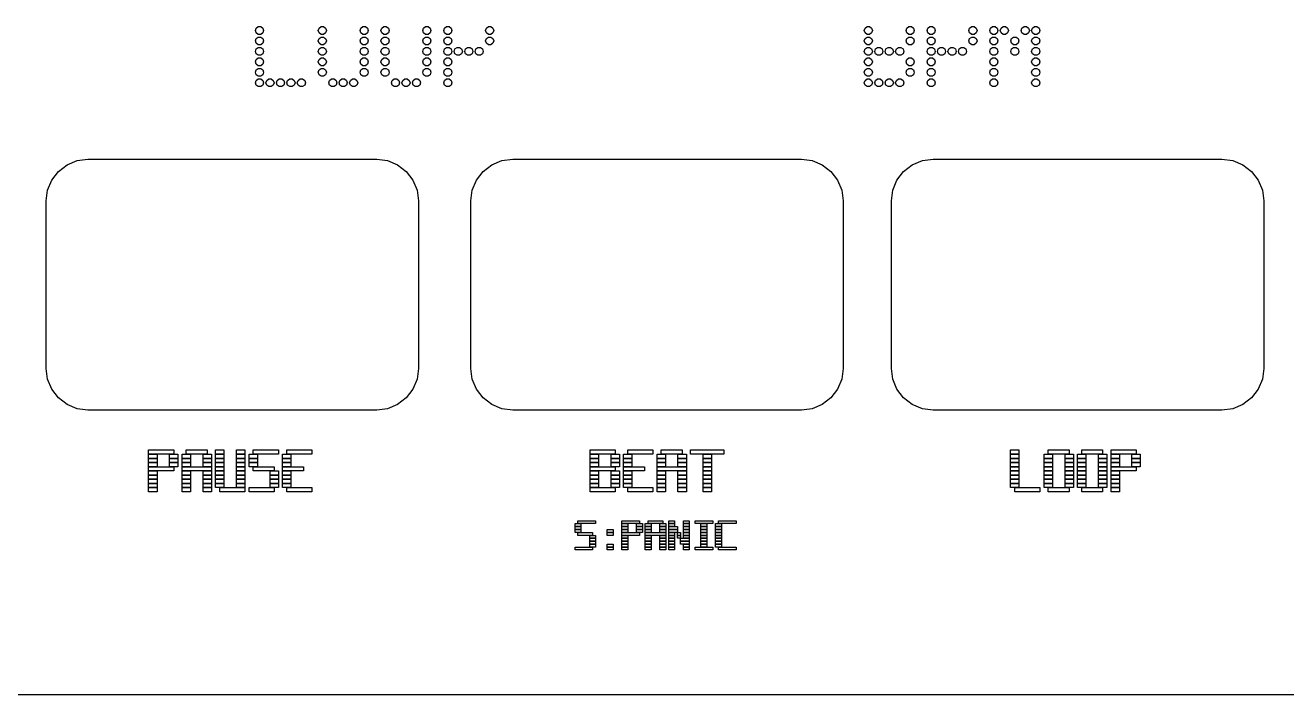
# Model space of a CAD drawing. Header units: millimetres. Extents: x 0 to 390, y 0 to 390.
# Drawn here: x 274.7 to 335, y 113.6 to 145.6 of the extents above; entities that cross this region are included whole.
import ezdxf

# ---------------------------------------------------------------- set-up
doc = ezdxf.new("R2010")
doc.units = ezdxf.units.MM
doc.layers.add('INCISIONE', color=7, linetype='CONTINUOUS')
doc.layers.add('TAGLIO', color=1, linetype='CONTINUOUS')

msp = doc.modelspace()

# ---------------------------------------------------------------- linework, layer by layer
at = {"layer": 'INCISIONE'}
for points in [[(286.095, 145.33), (286.058, 145.215), (285.96, 145.145), (285.84, 145.145), (285.742, 145.215), (285.705, 145.33), (285.742, 145.445), (285.84, 145.515), (285.96, 145.515), (286.058, 145.445)], [(289.095, 145.33), (289.058, 145.215), (288.96, 145.145), (288.84, 145.145), (288.742, 145.215), (288.705, 145.33), (288.742, 145.445), (288.84, 145.515), (288.96, 145.515), (289.058, 145.445)], [(291.095, 145.33), (291.058, 145.215), (290.96, 145.145), (290.84, 145.145), (290.742, 145.215), (290.705, 145.33), (290.742, 145.445), (290.84, 145.515), (290.96, 145.515), (291.058, 145.445)], [(292.095, 145.33), (292.058, 145.215), (291.96, 145.145), (291.84, 145.145), (291.742, 145.215), (291.705, 145.33), (291.742, 145.445), (291.84, 145.515), (291.96, 145.515), (292.058, 145.445)], [(294.095, 145.33), (294.058, 145.215), (293.96, 145.145), (293.84, 145.145), (293.742, 145.215), (293.705, 145.33), (293.742, 145.445), (293.84, 145.515), (293.96, 145.515), (294.058, 145.445)], [(295.095, 145.33), (295.058, 145.215), (294.96, 145.145), (294.84, 145.145), (294.742, 145.215), (294.705, 145.33), (294.742, 145.445), (294.84, 145.515), (294.96, 145.515), (295.058, 145.445)], [(297.095, 145.33), (297.058, 145.215), (296.96, 145.145), (296.84, 145.145), (296.742, 145.215), (296.705, 145.33), (296.742, 145.445), (296.84, 145.515), (296.96, 145.515), (297.058, 145.445)], [(315.195, 145.33), (315.158, 145.215), (315.06, 145.145), (314.94, 145.145), (314.842, 145.215), (314.805, 145.33), (314.842, 145.445), (314.94, 145.515), (315.06, 145.515), (315.158, 145.445)], [(317.195, 145.33), (317.158, 145.215), (317.06, 145.145), (316.94, 145.145), (316.842, 145.215), (316.805, 145.33), (316.842, 145.445), (316.94, 145.515), (317.06, 145.515), (317.158, 145.445)], [(318.195, 145.33), (318.158, 145.215), (318.06, 145.145), (317.94, 145.145), (317.842, 145.215), (317.805, 145.33), (317.842, 145.445), (317.94, 145.515), (318.06, 145.515), (318.158, 145.445)], [(320.195, 145.33), (320.158, 145.215), (320.06, 145.145), (319.94, 145.145), (319.842, 145.215), (319.805, 145.33), (319.842, 145.445), (319.94, 145.515), (320.06, 145.515), (320.158, 145.445)], [(321.195, 145.33), (321.158, 145.215), (321.06, 145.145), (320.94, 145.145), (320.842, 145.215), (320.805, 145.33), (320.842, 145.445), (320.94, 145.515), (321.06, 145.515), (321.158, 145.445)], [(321.695, 145.33), (321.658, 145.215), (321.56, 145.145), (321.44, 145.145), (321.342, 145.215), (321.305, 145.33), (321.342, 145.445), (321.44, 145.515), (321.56, 145.515), (321.658, 145.445)], [(322.695, 145.33), (322.658, 145.215), (322.56, 145.145), (322.44, 145.145), (322.342, 145.215), (322.305, 145.33), (322.342, 145.445), (322.44, 145.515), (322.56, 145.515), (322.658, 145.445)], [(323.195, 145.33), (323.158, 145.215), (323.06, 145.145), (322.94, 145.145), (322.842, 145.215), (322.805, 145.33), (322.842, 145.445), (322.94, 145.515), (323.06, 145.515), (323.158, 145.445)], [(286.095, 144.83), (286.058, 144.715), (285.96, 144.645), (285.84, 144.645), (285.742, 144.715), (285.705, 144.83), (285.742, 144.945), (285.84, 145.015), (285.96, 145.015), (286.058, 144.945)], [(289.095, 144.83), (289.058, 144.715), (288.96, 144.645), (288.84, 144.645), (288.742, 144.715), (288.705, 144.83), (288.742, 144.945), (288.84, 145.015), (288.96, 145.015), (289.058, 144.945)], [(291.095, 144.83), (291.058, 144.715), (290.96, 144.645), (290.84, 144.645), (290.742, 144.715), (290.705, 144.83), (290.742, 144.945), (290.84, 145.015), (290.96, 145.015), (291.058, 144.945)], [(292.095, 144.83), (292.058, 144.715), (291.96, 144.645), (291.84, 144.645), (291.742, 144.715), (291.705, 144.83), (291.742, 144.945), (291.84, 145.015), (291.96, 145.015), (292.058, 144.945)], [(294.095, 144.83), (294.058, 144.715), (293.96, 144.645), (293.84, 144.645), (293.742, 144.715), (293.705, 144.83), (293.742, 144.945), (293.84, 145.015), (293.96, 145.015), (294.058, 144.945)], [(295.095, 144.83), (295.058, 144.715), (294.96, 144.645), (294.84, 144.645), (294.742, 144.715), (294.705, 144.83), (294.742, 144.945), (294.84, 145.015), (294.96, 145.015), (295.058, 144.945)], [(297.095, 144.83), (297.058, 144.715), (296.96, 144.645), (296.84, 144.645), (296.742, 144.715), (296.705, 144.83), (296.742, 144.945), (296.84, 145.015), (296.96, 145.015), (297.058, 144.945)], [(315.195, 144.83), (315.158, 144.715), (315.06, 144.645), (314.94, 144.645), (314.842, 144.715), (314.805, 144.83), (314.842, 144.945), (314.94, 145.015), (315.06, 145.015), (315.158, 144.945)], [(317.195, 144.83), (317.158, 144.715), (317.06, 144.645), (316.94, 144.645), (316.842, 144.715), (316.805, 144.83), (316.842, 144.945), (316.94, 145.015), (317.06, 145.015), (317.158, 144.945)], [(318.195, 144.83), (318.158, 144.715), (318.06, 144.645), (317.94, 144.645), (317.842, 144.715), (317.805, 144.83), (317.842, 144.945), (317.94, 145.015), (318.06, 145.015), (318.158, 144.945)], [(320.195, 144.83), (320.158, 144.715), (320.06, 144.645), (319.94, 144.645), (319.842, 144.715), (319.805, 144.83), (319.842, 144.945), (319.94, 145.015), (320.06, 145.015), (320.158, 144.945)], [(321.195, 144.83), (321.158, 144.715), (321.06, 144.645), (320.94, 144.645), (320.842, 144.715), (320.805, 144.83), (320.842, 144.945), (320.94, 145.015), (321.06, 145.015), (321.158, 144.945)], [(322.195, 144.83), (322.158, 144.715), (322.06, 144.645), (321.94, 144.645), (321.842, 144.715), (321.805, 144.83), (321.842, 144.945), (321.94, 145.015), (322.06, 145.015), (322.158, 144.945)], [(323.195, 144.83), (323.158, 144.715), (323.06, 144.645), (322.94, 144.645), (322.842, 144.715), (322.805, 144.83), (322.842, 144.945), (322.94, 145.015), (323.06, 145.015), (323.158, 144.945)], [(286.095, 144.33), (286.058, 144.215), (285.96, 144.145), (285.84, 144.145), (285.742, 144.215), (285.705, 144.33), (285.742, 144.445), (285.84, 144.515), (285.96, 144.515), (286.058, 144.445)], [(289.095, 144.33), (289.058, 144.215), (288.96, 144.145), (288.84, 144.145), (288.742, 144.215), (288.705, 144.33), (288.742, 144.445), (288.84, 144.515), (288.96, 144.515), (289.058, 144.445)], [(291.095, 144.33), (291.058, 144.215), (290.96, 144.145), (290.84, 144.145), (290.742, 144.215), (290.705, 144.33), (290.742, 144.445), (290.84, 144.515), (290.96, 144.515), (291.058, 144.445)], [(292.095, 144.33), (292.058, 144.215), (291.96, 144.145), (291.84, 144.145), (291.742, 144.215), (291.705, 144.33), (291.742, 144.445), (291.84, 144.515), (291.96, 144.515), (292.058, 144.445)], [(294.095, 144.33), (294.058, 144.215), (293.96, 144.145), (293.84, 144.145), (293.742, 144.215), (293.705, 144.33), (293.742, 144.445), (293.84, 144.515), (293.96, 144.515), (294.058, 144.445)], [(295.095, 144.33), (295.058, 144.215), (294.96, 144.145), (294.84, 144.145), (294.742, 144.215), (294.705, 144.33), (294.742, 144.445), (294.84, 144.515), (294.96, 144.515), (295.058, 144.445)], [(295.595, 144.33), (295.558, 144.215), (295.46, 144.145), (295.34, 144.145), (295.242, 144.215), (295.205, 144.33), (295.242, 144.445), (295.34, 144.515), (295.46, 144.515), (295.558, 144.445)], [(296.095, 144.33), (296.058, 144.215), (295.96, 144.145), (295.84, 144.145), (295.742, 144.215), (295.705, 144.33), (295.742, 144.445), (295.84, 144.515), (295.96, 144.515), (296.058, 144.445)], [(296.595, 144.33), (296.558, 144.215), (296.46, 144.145), (296.34, 144.145), (296.242, 144.215), (296.205, 144.33), (296.242, 144.445), (296.34, 144.515), (296.46, 144.515), (296.558, 144.445)], [(315.195, 144.33), (315.158, 144.215), (315.06, 144.145), (314.94, 144.145), (314.842, 144.215), (314.805, 144.33), (314.842, 144.445), (314.94, 144.515), (315.06, 144.515), (315.158, 144.445)], [(315.695, 144.33), (315.658, 144.215), (315.56, 144.145), (315.44, 144.145), (315.342, 144.215), (315.305, 144.33), (315.342, 144.445), (315.44, 144.515), (315.56, 144.515), (315.658, 144.445)], [(316.195, 144.33), (316.158, 144.215), (316.06, 144.145), (315.94, 144.145), (315.842, 144.215), (315.805, 144.33), (315.842, 144.445), (315.94, 144.515), (316.06, 144.515), (316.158, 144.445)], [(316.695, 144.33), (316.658, 144.215), (316.56, 144.145), (316.44, 144.145), (316.342, 144.215), (316.305, 144.33), (316.342, 144.445), (316.44, 144.515), (316.56, 144.515), (316.658, 144.445)], [(318.195, 144.33), (318.158, 144.215), (318.06, 144.145), (317.94, 144.145), (317.842, 144.215), (317.805, 144.33), (317.842, 144.445), (317.94, 144.515), (318.06, 144.515), (318.158, 144.445)], [(318.695, 144.33), (318.658, 144.215), (318.56, 144.145), (318.44, 144.145), (318.342, 144.215), (318.305, 144.33), (318.342, 144.445), (318.44, 144.515), (318.56, 144.515), (318.658, 144.445)], [(319.195, 144.33), (319.158, 144.215), (319.06, 144.145), (318.94, 144.145), (318.842, 144.215), (318.805, 144.33), (318.842, 144.445), (318.94, 144.515), (319.06, 144.515), (319.158, 144.445)], [(319.695, 144.33), (319.658, 144.215), (319.56, 144.145), (319.44, 144.145), (319.342, 144.215), (319.305, 144.33), (319.342, 144.445), (319.44, 144.515), (319.56, 144.515), (319.658, 144.445)], [(321.195, 144.33), (321.158, 144.215), (321.06, 144.145), (320.94, 144.145), (320.842, 144.215), (320.805, 144.33), (320.842, 144.445), (320.94, 144.515), (321.06, 144.515), (321.158, 144.445)], [(322.195, 144.33), (322.158, 144.215), (322.06, 144.145), (321.94, 144.145), (321.842, 144.215), (321.805, 144.33), (321.842, 144.445), (321.94, 144.515), (322.06, 144.515), (322.158, 144.445)], [(323.195, 144.33), (323.158, 144.215), (323.06, 144.145), (322.94, 144.145), (322.842, 144.215), (322.805, 144.33), (322.842, 144.445), (322.94, 144.515), (323.06, 144.515), (323.158, 144.445)], [(286.095, 143.83), (286.058, 143.715), (285.96, 143.645), (285.84, 143.645), (285.742, 143.715), (285.705, 143.83), (285.742, 143.945), (285.84, 144.015), (285.96, 144.015), (286.058, 143.945)], [(286.095, 143.33), (286.058, 143.215), (285.96, 143.145), (285.84, 143.145), (285.742, 143.215), (285.705, 143.33), (285.742, 143.445), (285.84, 143.515), (285.96, 143.515), (286.058, 143.445)], [(289.095, 143.83), (289.058, 143.715), (288.96, 143.645), (288.84, 143.645), (288.742, 143.715), (288.705, 143.83), (288.742, 143.945), (288.84, 144.015), (288.96, 144.015), (289.058, 143.945)], [(289.095, 143.33), (289.058, 143.215), (288.96, 143.145), (288.84, 143.145), (288.742, 143.215), (288.705, 143.33), (288.742, 143.445), (288.84, 143.515), (288.96, 143.515), (289.058, 143.445)], [(291.095, 143.83), (291.058, 143.715), (290.96, 143.645), (290.84, 143.645), (290.742, 143.715), (290.705, 143.83), (290.742, 143.945), (290.84, 144.015), (290.96, 144.015), (291.058, 143.945)], [(291.095, 143.33), (291.058, 143.215), (290.96, 143.145), (290.84, 143.145), (290.742, 143.215), (290.705, 143.33), (290.742, 143.445), (290.84, 143.515), (290.96, 143.515), (291.058, 143.445)], [(292.095, 143.83), (292.058, 143.715), (291.96, 143.645), (291.84, 143.645), (291.742, 143.715), (291.705, 143.83), (291.742, 143.945), (291.84, 144.015), (291.96, 144.015), (292.058, 143.945)], [(292.095, 143.33), (292.058, 143.215), (291.96, 143.145), (291.84, 143.145), (291.742, 143.215), (291.705, 143.33), (291.742, 143.445), (291.84, 143.515), (291.96, 143.515), (292.058, 143.445)], [(294.095, 143.83), (294.058, 143.715), (293.96, 143.645), (293.84, 143.645), (293.742, 143.715), (293.705, 143.83), (293.742, 143.945), (293.84, 144.015), (293.96, 144.015), (294.058, 143.945)], [(294.095, 143.33), (294.058, 143.215), (293.96, 143.145), (293.84, 143.145), (293.742, 143.215), (293.705, 143.33), (293.742, 143.445), (293.84, 143.515), (293.96, 143.515), (294.058, 143.445)], [(295.095, 143.83), (295.058, 143.715), (294.96, 143.645), (294.84, 143.645), (294.742, 143.715), (294.705, 143.83), (294.742, 143.945), (294.84, 144.015), (294.96, 144.015), (295.058, 143.945)], [(295.095, 143.33), (295.058, 143.215), (294.96, 143.145), (294.84, 143.145), (294.742, 143.215), (294.705, 143.33), (294.742, 143.445), (294.84, 143.515), (294.96, 143.515), (295.058, 143.445)], [(315.195, 143.83), (315.158, 143.715), (315.06, 143.645), (314.94, 143.645), (314.842, 143.715), (314.805, 143.83), (314.842, 143.945), (314.94, 144.015), (315.06, 144.015), (315.158, 143.945)], [(315.195, 143.33), (315.158, 143.215), (315.06, 143.145), (314.94, 143.145), (314.842, 143.215), (314.805, 143.33), (314.842, 143.445), (314.94, 143.515), (315.06, 143.515), (315.158, 143.445)], [(317.195, 143.83), (317.158, 143.715), (317.06, 143.645), (316.94, 143.645), (316.842, 143.715), (316.805, 143.83), (316.842, 143.945), (316.94, 144.015), (317.06, 144.015), (317.158, 143.945)], [(317.195, 143.33), (317.158, 143.215), (317.06, 143.145), (316.94, 143.145), (316.842, 143.215), (316.805, 143.33), (316.842, 143.445), (316.94, 143.515), (317.06, 143.515), (317.158, 143.445)], [(318.195, 143.83), (318.158, 143.715), (318.06, 143.645), (317.94, 143.645), (317.842, 143.715), (317.805, 143.83), (317.842, 143.945), (317.94, 144.015), (318.06, 144.015), (318.158, 143.945)], [(318.195, 143.33), (318.158, 143.215), (318.06, 143.145), (317.94, 143.145), (317.842, 143.215), (317.805, 143.33), (317.842, 143.445), (317.94, 143.515), (318.06, 143.515), (318.158, 143.445)], [(321.195, 143.83), (321.158, 143.715), (321.06, 143.645), (320.94, 143.645), (320.842, 143.715), (320.805, 143.83), (320.842, 143.945), (320.94, 144.015), (321.06, 144.015), (321.158, 143.945)], [(321.195, 143.33), (321.158, 143.215), (321.06, 143.145), (320.94, 143.145), (320.842, 143.215), (320.805, 143.33), (320.842, 143.445), (320.94, 143.515), (321.06, 143.515), (321.158, 143.445)], [(323.195, 143.83), (323.158, 143.715), (323.06, 143.645), (322.94, 143.645), (322.842, 143.715), (322.805, 143.83), (322.842, 143.945), (322.94, 144.015), (323.06, 144.015), (323.158, 143.945)], [(323.195, 143.33), (323.158, 143.215), (323.06, 143.145), (322.94, 143.145), (322.842, 143.215), (322.805, 143.33), (322.842, 143.445), (322.94, 143.515), (323.06, 143.515), (323.158, 143.445)], [(286.095, 142.83), (286.058, 142.715), (285.96, 142.645), (285.84, 142.645), (285.742, 142.715), (285.705, 142.83), (285.742, 142.945), (285.84, 143.015), (285.96, 143.015), (286.058, 142.945)], [(286.595, 142.83), (286.558, 142.715), (286.46, 142.645), (286.34, 142.645), (286.242, 142.715), (286.205, 142.83), (286.242, 142.945), (286.34, 143.015), (286.46, 143.015), (286.558, 142.945)], [(287.095, 142.83), (287.058, 142.715), (286.96, 142.645), (286.84, 142.645), (286.742, 142.715), (286.705, 142.83), (286.742, 142.945), (286.84, 143.015), (286.96, 143.015), (287.058, 142.945)], [(287.595, 142.83), (287.558, 142.715), (287.46, 142.645), (287.34, 142.645), (287.242, 142.715), (287.205, 142.83), (287.242, 142.945), (287.34, 143.015), (287.46, 143.015), (287.558, 142.945)], [(288.095, 142.83), (288.058, 142.715), (287.96, 142.645), (287.84, 142.645), (287.742, 142.715), (287.705, 142.83), (287.742, 142.945), (287.84, 143.015), (287.96, 143.015), (288.058, 142.945)], [(289.595, 142.83), (289.558, 142.715), (289.46, 142.645), (289.34, 142.645), (289.242, 142.715), (289.205, 142.83), (289.242, 142.945), (289.34, 143.015), (289.46, 143.015), (289.558, 142.945)], [(290.095, 142.83), (290.058, 142.715), (289.96, 142.645), (289.84, 142.645), (289.742, 142.715), (289.705, 142.83), (289.742, 142.945), (289.84, 143.015), (289.96, 143.015), (290.058, 142.945)], [(290.595, 142.83), (290.558, 142.715), (290.46, 142.645), (290.34, 142.645), (290.242, 142.715), (290.205, 142.83), (290.242, 142.945), (290.34, 143.015), (290.46, 143.015), (290.558, 142.945)], [(292.595, 142.83), (292.558, 142.715), (292.46, 142.645), (292.34, 142.645), (292.242, 142.715), (292.205, 142.83), (292.242, 142.945), (292.34, 143.015), (292.46, 143.015), (292.558, 142.945)], [(293.095, 142.83), (293.058, 142.715), (292.96, 142.645), (292.84, 142.645), (292.742, 142.715), (292.705, 142.83), (292.742, 142.945), (292.84, 143.015), (292.96, 143.015), (293.058, 142.945)], [(293.595, 142.83), (293.558, 142.715), (293.46, 142.645), (293.34, 142.645), (293.242, 142.715), (293.205, 142.83), (293.242, 142.945), (293.34, 143.015), (293.46, 143.015), (293.558, 142.945)], [(295.095, 142.83), (295.058, 142.715), (294.96, 142.645), (294.84, 142.645), (294.742, 142.715), (294.705, 142.83), (294.742, 142.945), (294.84, 143.015), (294.96, 143.015), (295.058, 142.945)], [(315.195, 142.83), (315.158, 142.715), (315.06, 142.645), (314.94, 142.645), (314.842, 142.715), (314.805, 142.83), (314.842, 142.945), (314.94, 143.015), (315.06, 143.015), (315.158, 142.945)], [(315.695, 142.83), (315.658, 142.715), (315.56, 142.645), (315.44, 142.645), (315.342, 142.715), (315.305, 142.83), (315.342, 142.945), (315.44, 143.015), (315.56, 143.015), (315.658, 142.945)], [(316.195, 142.83), (316.158, 142.715), (316.06, 142.645), (315.94, 142.645), (315.842, 142.715), (315.805, 142.83), (315.842, 142.945), (315.94, 143.015), (316.06, 143.015), (316.158, 142.945)], [(316.695, 142.83), (316.658, 142.715), (316.56, 142.645), (316.44, 142.645), (316.342, 142.715), (316.305, 142.83), (316.342, 142.945), (316.44, 143.015), (316.56, 143.015), (316.658, 142.945)], [(318.195, 142.83), (318.158, 142.715), (318.06, 142.645), (317.94, 142.645), (317.842, 142.715), (317.805, 142.83), (317.842, 142.945), (317.94, 143.015), (318.06, 143.015), (318.158, 142.945)], [(321.195, 142.83), (321.158, 142.715), (321.06, 142.645), (320.94, 142.645), (320.842, 142.715), (320.805, 142.83), (320.842, 142.945), (320.94, 143.015), (321.06, 143.015), (321.158, 142.945)], [(323.195, 142.83), (323.158, 142.715), (323.06, 142.645), (322.94, 142.645), (322.842, 142.715), (322.805, 142.83), (322.842, 142.945), (322.94, 143.015), (323.06, 143.015), (323.158, 142.945)], [(280.6, 125.28), (281.8, 125.28), (281.8, 125.08), (280.6, 125.08)], [(280.6, 125.08), (281, 125.08), (281, 124.88), (280.6, 124.88)], [(280.6, 124.88), (281, 124.88), (281, 124.68), (280.6, 124.68)], [(281.6, 125.08), (282, 125.08), (282, 124.88), (281.6, 124.88)], [(281.6, 124.88), (282, 124.88), (282, 124.68), (281.6, 124.68)], [(282.2, 125.08), (282.6, 125.08), (282.6, 124.88), (282.2, 124.88)], [(282.2, 124.88), (282.6, 124.88), (282.6, 124.68), (282.2, 124.68)], [(282.4, 125.28), (283.4, 125.28), (283.4, 125.08), (282.4, 125.08)], [(283.2, 125.08), (283.6, 125.08), (283.6, 124.88), (283.2, 124.88)], [(283.2, 124.88), (283.6, 124.88), (283.6, 124.68), (283.2, 124.68)], [(283.8, 125.28), (284.2, 125.28), (284.2, 125.08), (283.8, 125.08)], [(283.8, 125.08), (284.2, 125.08), (284.2, 124.88), (283.8, 124.88)], [(283.8, 124.88), (284.2, 124.88), (284.2, 124.68), (283.8, 124.68)], [(284.8, 125.28), (285.2, 125.28), (285.2, 125.08), (284.8, 125.08)], [(284.8, 125.08), (285.2, 125.08), (285.2, 124.88), (284.8, 124.88)], [(284.8, 124.88), (285.2, 124.88), (285.2, 124.68), (284.8, 124.68)], [(285.4, 125.08), (285.8, 125.08), (285.8, 124.88), (285.4, 124.88)], [(285.4, 124.88), (285.8, 124.88), (285.8, 124.68), (285.4, 124.68)], [(285.6, 125.28), (286.8, 125.28), (286.8, 125.08), (285.6, 125.08)], [(287, 125.08), (287.4, 125.08), (287.4, 124.88), (287, 124.88)], [(287, 124.88), (287.4, 124.88), (287.4, 124.68), (287, 124.68)], [(287.2, 125.28), (288.4, 125.28), (288.4, 125.08), (287.2, 125.08)], [(301.7, 125.28), (302.9, 125.28), (302.9, 125.08), (301.7, 125.08)], [(301.7, 125.08), (302.1, 125.08), (302.1, 124.88), (301.7, 124.88)], [(301.7, 124.88), (302.1, 124.88), (302.1, 124.68), (301.7, 124.68)], [(302.7, 125.08), (303.1, 125.08), (303.1, 124.88), (302.7, 124.88)], [(302.7, 124.88), (303.1, 124.88), (303.1, 124.68), (302.7, 124.68)], [(303.3, 125.08), (303.7, 125.08), (303.7, 124.88), (303.3, 124.88)], [(303.3, 124.88), (303.7, 124.88), (303.7, 124.68), (303.3, 124.68)], [(303.5, 125.28), (304.7, 125.28), (304.7, 125.08), (303.5, 125.08)], [(304.9, 125.08), (305.3, 125.08), (305.3, 124.88), (304.9, 124.88)], [(304.9, 124.88), (305.3, 124.88), (305.3, 124.68), (304.9, 124.68)], [(305.1, 125.28), (306.1, 125.28), (306.1, 125.08), (305.1, 125.08)], [(305.9, 125.08), (306.3, 125.08), (306.3, 124.88), (305.9, 124.88)], [(305.9, 124.88), (306.3, 124.88), (306.3, 124.68), (305.9, 124.68)], [(306.5, 125.28), (308.1, 125.28), (308.1, 125.08), (306.5, 125.08)], [(307.1, 125.08), (307.5, 125.08), (307.5, 124.88), (307.1, 124.88)], [(307.1, 124.88), (307.5, 124.88), (307.5, 124.68), (307.1, 124.68)], [(321.8, 125.28), (322.2, 125.28), (322.2, 125.08), (321.8, 125.08)], [(321.8, 125.08), (322.2, 125.08), (322.2, 124.88), (321.8, 124.88)], [(321.8, 124.88), (322.2, 124.88), (322.2, 124.68), (321.8, 124.68)], [(323.4, 125.08), (323.8, 125.08), (323.8, 124.88), (323.4, 124.88)], [(323.4, 124.88), (323.8, 124.88), (323.8, 124.68), (323.4, 124.68)], [(323.6, 125.28), (324.6, 125.28), (324.6, 125.08), (323.6, 125.08)], [(324.4, 125.08), (324.8, 125.08), (324.8, 124.88), (324.4, 124.88)], [(324.4, 124.88), (324.8, 124.88), (324.8, 124.68), (324.4, 124.68)], [(325, 125.08), (325.4, 125.08), (325.4, 124.88), (325, 124.88)], [(325, 124.88), (325.4, 124.88), (325.4, 124.68), (325, 124.68)], [(325.2, 125.28), (326.2, 125.28), (326.2, 125.08), (325.2, 125.08)], [(326, 125.08), (326.4, 125.08), (326.4, 124.88), (326, 124.88)], [(326, 124.88), (326.4, 124.88), (326.4, 124.68), (326, 124.68)], [(326.6, 125.28), (327.8, 125.28), (327.8, 125.08), (326.6, 125.08)], [(326.6, 125.08), (327, 125.08), (327, 124.88), (326.6, 124.88)], [(326.6, 124.88), (327, 124.88), (327, 124.68), (326.6, 124.68)], [(327.6, 125.08), (328, 125.08), (328, 124.88), (327.6, 124.88)], [(327.6, 124.88), (328, 124.88), (328, 124.68), (327.6, 124.68)], [(280.6, 124.68), (281, 124.68), (281, 124.48), (280.6, 124.48)], [(280.6, 124.48), (281.8, 124.48), (281.8, 124.28), (280.6, 124.28)], [(280.6, 124.28), (281, 124.28), (281, 124.08), (280.6, 124.08)], [(281.6, 124.68), (282, 124.68), (282, 124.48), (281.6, 124.48)], [(282.2, 124.68), (282.6, 124.68), (282.6, 124.48), (282.2, 124.48)], [(282.2, 124.48), (283.6, 124.48), (283.6, 124.28), (282.2, 124.28)], [(282.2, 124.28), (282.6, 124.28), (282.6, 124.08), (282.2, 124.08)], [(283.2, 124.68), (283.6, 124.68), (283.6, 124.48), (283.2, 124.48)], [(283.2, 124.28), (283.6, 124.28), (283.6, 124.08), (283.2, 124.08)], [(283.8, 124.68), (284.2, 124.68), (284.2, 124.48), (283.8, 124.48)], [(283.8, 124.48), (284.2, 124.48), (284.2, 124.28), (283.8, 124.28)], [(283.8, 124.28), (284.2, 124.28), (284.2, 124.08), (283.8, 124.08)], [(284.8, 124.68), (285.2, 124.68), (285.2, 124.48), (284.8, 124.48)], [(284.8, 124.48), (285.2, 124.48), (285.2, 124.28), (284.8, 124.28)], [(284.8, 124.28), (285.2, 124.28), (285.2, 124.08), (284.8, 124.08)], [(285.4, 124.68), (285.8, 124.68), (285.8, 124.48), (285.4, 124.48)], [(285.6, 124.48), (286.6, 124.48), (286.6, 124.28), (285.6, 124.28)], [(286.4, 124.28), (286.8, 124.28), (286.8, 124.08), (286.4, 124.08)], [(287, 124.68), (287.4, 124.68), (287.4, 124.48), (287, 124.48)], [(287, 124.48), (288, 124.48), (288, 124.28), (287, 124.28)], [(287, 124.28), (287.4, 124.28), (287.4, 124.08), (287, 124.08)], [(301.7, 124.68), (302.1, 124.68), (302.1, 124.48), (301.7, 124.48)], [(301.7, 124.48), (302.9, 124.48), (302.9, 124.28), (301.7, 124.28)], [(301.7, 124.28), (302.1, 124.28), (302.1, 124.08), (301.7, 124.08)], [(302.7, 124.68), (303.1, 124.68), (303.1, 124.48), (302.7, 124.48)], [(302.7, 124.28), (303.1, 124.28), (303.1, 124.08), (302.7, 124.08)], [(303.3, 124.68), (303.7, 124.68), (303.7, 124.48), (303.3, 124.48)], [(303.3, 124.48), (304.3, 124.48), (304.3, 124.28), (303.3, 124.28)], [(303.3, 124.28), (303.7, 124.28), (303.7, 124.08), (303.3, 124.08)], [(304.9, 124.68), (305.3, 124.68), (305.3, 124.48), (304.9, 124.48)], [(304.9, 124.48), (306.3, 124.48), (306.3, 124.28), (304.9, 124.28)], [(304.9, 124.28), (305.3, 124.28), (305.3, 124.08), (304.9, 124.08)], [(305.9, 124.68), (306.3, 124.68), (306.3, 124.48), (305.9, 124.48)], [(305.9, 124.28), (306.3, 124.28), (306.3, 124.08), (305.9, 124.08)], [(307.1, 124.68), (307.5, 124.68), (307.5, 124.48), (307.1, 124.48)], [(307.1, 124.48), (307.5, 124.48), (307.5, 124.28), (307.1, 124.28)], [(307.1, 124.28), (307.5, 124.28), (307.5, 124.08), (307.1, 124.08)], [(321.8, 124.68), (322.2, 124.68), (322.2, 124.48), (321.8, 124.48)], [(321.8, 124.48), (322.2, 124.48), (322.2, 124.28), (321.8, 124.28)], [(321.8, 124.28), (322.2, 124.28), (322.2, 124.08), (321.8, 124.08)], [(323.4, 124.68), (323.8, 124.68), (323.8, 124.48), (323.4, 124.48)], [(323.4, 124.48), (323.8, 124.48), (323.8, 124.28), (323.4, 124.28)], [(323.4, 124.28), (323.8, 124.28), (323.8, 124.08), (323.4, 124.08)], [(324.4, 124.68), (324.8, 124.68), (324.8, 124.48), (324.4, 124.48)], [(324.4, 124.48), (324.8, 124.48), (324.8, 124.28), (324.4, 124.28)], [(324.4, 124.28), (324.8, 124.28), (324.8, 124.08), (324.4, 124.08)], [(325, 124.68), (325.4, 124.68), (325.4, 124.48), (325, 124.48)], [(325, 124.48), (325.4, 124.48), (325.4, 124.28), (325, 124.28)], [(325, 124.28), (325.4, 124.28), (325.4, 124.08), (325, 124.08)], [(326, 124.68), (326.4, 124.68), (326.4, 124.48), (326, 124.48)], [(326, 124.48), (326.4, 124.48), (326.4, 124.28), (326, 124.28)], [(326, 124.28), (326.4, 124.28), (326.4, 124.08), (326, 124.08)], [(326.6, 124.68), (327, 124.68), (327, 124.48), (326.6, 124.48)], [(326.6, 124.48), (327.8, 124.48), (327.8, 124.28), (326.6, 124.28)], [(326.6, 124.28), (327, 124.28), (327, 124.08), (326.6, 124.08)], [(327.6, 124.68), (328, 124.68), (328, 124.48), (327.6, 124.48)], [(280.6, 124.08), (281, 124.08), (281, 123.88), (280.6, 123.88)], [(280.6, 123.88), (281, 123.88), (281, 123.68), (280.6, 123.68)], [(280.6, 123.68), (281, 123.68), (281, 123.48), (280.6, 123.48)], [(282.2, 124.08), (282.6, 124.08), (282.6, 123.88), (282.2, 123.88)], [(282.2, 123.88), (282.6, 123.88), (282.6, 123.68), (282.2, 123.68)], [(282.2, 123.68), (282.6, 123.68), (282.6, 123.48), (282.2, 123.48)], [(283.2, 124.08), (283.6, 124.08), (283.6, 123.88), (283.2, 123.88)], [(283.2, 123.88), (283.6, 123.88), (283.6, 123.68), (283.2, 123.68)], [(283.2, 123.68), (283.6, 123.68), (283.6, 123.48), (283.2, 123.48)], [(283.8, 124.08), (284.2, 124.08), (284.2, 123.88), (283.8, 123.88)], [(283.8, 123.88), (284.2, 123.88), (284.2, 123.68), (283.8, 123.68)], [(283.8, 123.68), (284.2, 123.68), (284.2, 123.48), (283.8, 123.48)], [(284.8, 124.08), (285.2, 124.08), (285.2, 123.88), (284.8, 123.88)], [(284.8, 123.88), (285.2, 123.88), (285.2, 123.68), (284.8, 123.68)], [(284.8, 123.68), (285.2, 123.68), (285.2, 123.48), (284.8, 123.48)], [(286.4, 124.08), (286.8, 124.08), (286.8, 123.88), (286.4, 123.88)], [(286.4, 123.88), (286.8, 123.88), (286.8, 123.68), (286.4, 123.68)], [(286.4, 123.68), (286.8, 123.68), (286.8, 123.48), (286.4, 123.48)], [(287, 124.08), (287.4, 124.08), (287.4, 123.88), (287, 123.88)], [(287, 123.88), (287.4, 123.88), (287.4, 123.68), (287, 123.68)], [(287, 123.68), (287.4, 123.68), (287.4, 123.48), (287, 123.48)], [(301.7, 124.08), (302.1, 124.08), (302.1, 123.88), (301.7, 123.88)], [(301.7, 123.88), (302.1, 123.88), (302.1, 123.68), (301.7, 123.68)], [(301.7, 123.68), (302.1, 123.68), (302.1, 123.48), (301.7, 123.48)], [(302.7, 124.08), (303.1, 124.08), (303.1, 123.88), (302.7, 123.88)], [(302.7, 123.88), (303.1, 123.88), (303.1, 123.68), (302.7, 123.68)], [(302.7, 123.68), (303.1, 123.68), (303.1, 123.48), (302.7, 123.48)], [(303.3, 124.08), (303.7, 124.08), (303.7, 123.88), (303.3, 123.88)], [(303.3, 123.88), (303.7, 123.88), (303.7, 123.68), (303.3, 123.68)], [(303.3, 123.68), (303.7, 123.68), (303.7, 123.48), (303.3, 123.48)], [(304.9, 124.08), (305.3, 124.08), (305.3, 123.88), (304.9, 123.88)], [(304.9, 123.88), (305.3, 123.88), (305.3, 123.68), (304.9, 123.68)], [(304.9, 123.68), (305.3, 123.68), (305.3, 123.48), (304.9, 123.48)], [(305.9, 124.08), (306.3, 124.08), (306.3, 123.88), (305.9, 123.88)], [(305.9, 123.88), (306.3, 123.88), (306.3, 123.68), (305.9, 123.68)], [(305.9, 123.68), (306.3, 123.68), (306.3, 123.48), (305.9, 123.48)], [(307.1, 124.08), (307.5, 124.08), (307.5, 123.88), (307.1, 123.88)], [(307.1, 123.88), (307.5, 123.88), (307.5, 123.68), (307.1, 123.68)], [(307.1, 123.68), (307.5, 123.68), (307.5, 123.48), (307.1, 123.48)], [(321.8, 124.08), (322.2, 124.08), (322.2, 123.88), (321.8, 123.88)], [(321.8, 123.88), (322.2, 123.88), (322.2, 123.68), (321.8, 123.68)], [(321.8, 123.68), (322.2, 123.68), (322.2, 123.48), (321.8, 123.48)], [(323.4, 124.08), (323.8, 124.08), (323.8, 123.88), (323.4, 123.88)], [(323.4, 123.88), (323.8, 123.88), (323.8, 123.68), (323.4, 123.68)], [(323.4, 123.68), (323.8, 123.68), (323.8, 123.48), (323.4, 123.48)], [(324.4, 124.08), (324.8, 124.08), (324.8, 123.88), (324.4, 123.88)], [(324.4, 123.88), (324.8, 123.88), (324.8, 123.68), (324.4, 123.68)], [(324.4, 123.68), (324.8, 123.68), (324.8, 123.48), (324.4, 123.48)], [(325, 124.08), (325.4, 124.08), (325.4, 123.88), (325, 123.88)], [(325, 123.88), (325.4, 123.88), (325.4, 123.68), (325, 123.68)], [(325, 123.68), (325.4, 123.68), (325.4, 123.48), (325, 123.48)], [(326, 124.08), (326.4, 124.08), (326.4, 123.88), (326, 123.88)], [(326, 123.88), (326.4, 123.88), (326.4, 123.68), (326, 123.68)], [(326, 123.68), (326.4, 123.68), (326.4, 123.48), (326, 123.48)], [(326.6, 124.08), (327, 124.08), (327, 123.88), (326.6, 123.88)], [(326.6, 123.88), (327, 123.88), (327, 123.68), (326.6, 123.68)], [(326.6, 123.68), (327, 123.68), (327, 123.48), (326.6, 123.48)], [(280.6, 123.48), (281, 123.48), (281, 123.28), (280.6, 123.28)], [(282.2, 123.48), (282.6, 123.48), (282.6, 123.28), (282.2, 123.28)], [(283.2, 123.48), (283.6, 123.48), (283.6, 123.28), (283.2, 123.28)], [(284, 123.48), (285.2, 123.48), (285.2, 123.28), (284, 123.28)], [(285.4, 123.48), (286.6, 123.48), (286.6, 123.28), (285.4, 123.28)], [(287.2, 123.48), (288.4, 123.48), (288.4, 123.28), (287.2, 123.28)], [(301.7, 123.48), (302.9, 123.48), (302.9, 123.28), (301.7, 123.28)], [(303.5, 123.48), (304.7, 123.48), (304.7, 123.28), (303.5, 123.28)], [(304.9, 123.48), (305.3, 123.48), (305.3, 123.28), (304.9, 123.28)], [(305.9, 123.48), (306.3, 123.48), (306.3, 123.28), (305.9, 123.28)], [(307.1, 123.48), (307.5, 123.48), (307.5, 123.28), (307.1, 123.28)], [(322, 123.48), (323.2, 123.48), (323.2, 123.28), (322, 123.28)], [(323.6, 123.48), (324.6, 123.48), (324.6, 123.28), (323.6, 123.28)], [(325.2, 123.48), (326.2, 123.48), (326.2, 123.28), (325.2, 123.28)], [(326.6, 123.48), (327, 123.48), (327, 123.28), (326.6, 123.28)], [(301.12, 121.9), (301.96, 121.9), (301.96, 121.76), (301.12, 121.76)], [(303.22, 121.9), (304.06, 121.9), (304.06, 121.76), (303.22, 121.76)], [(304.48, 121.9), (305.18, 121.9), (305.18, 121.76), (304.48, 121.76)], [(305.46, 121.9), (305.74, 121.9), (305.74, 121.76), (305.46, 121.76)], [(306.16, 121.9), (306.44, 121.9), (306.44, 121.76), (306.16, 121.76)], [(306.72, 121.9), (307.56, 121.9), (307.56, 121.76), (306.72, 121.76)], [(307.84, 121.9), (308.68, 121.9), (308.68, 121.76), (307.84, 121.76)], [(300.98, 121.76), (301.26, 121.76), (301.26, 121.62), (300.98, 121.62)], [(300.98, 121.62), (301.26, 121.62), (301.26, 121.48), (300.98, 121.48)], [(300.98, 121.48), (301.26, 121.48), (301.26, 121.34), (300.98, 121.34)], [(301.12, 121.34), (301.82, 121.34), (301.82, 121.2), (301.12, 121.2)], [(302.52, 121.48), (302.8, 121.48), (302.8, 121.34), (302.52, 121.34)], [(302.52, 121.34), (302.8, 121.34), (302.8, 121.2), (302.52, 121.2)], [(303.22, 121.76), (303.5, 121.76), (303.5, 121.62), (303.22, 121.62)], [(303.22, 121.62), (303.5, 121.62), (303.5, 121.48), (303.22, 121.48)], [(303.22, 121.48), (303.5, 121.48), (303.5, 121.34), (303.22, 121.34)], [(303.22, 121.34), (304.06, 121.34), (304.06, 121.2), (303.22, 121.2)], [(303.92, 121.76), (304.2, 121.76), (304.2, 121.62), (303.92, 121.62)], [(303.92, 121.62), (304.2, 121.62), (304.2, 121.48), (303.92, 121.48)], [(303.92, 121.48), (304.2, 121.48), (304.2, 121.34), (303.92, 121.34)], [(304.34, 121.76), (304.62, 121.76), (304.62, 121.62), (304.34, 121.62)], [(304.34, 121.62), (304.62, 121.62), (304.62, 121.48), (304.34, 121.48)], [(304.34, 121.48), (304.62, 121.48), (304.62, 121.34), (304.34, 121.34)], [(304.34, 121.34), (305.32, 121.34), (305.32, 121.2), (304.34, 121.2)], [(305.04, 121.76), (305.32, 121.76), (305.32, 121.62), (305.04, 121.62)], [(305.04, 121.62), (305.32, 121.62), (305.32, 121.48), (305.04, 121.48)], [(305.04, 121.48), (305.32, 121.48), (305.32, 121.34), (305.04, 121.34)], [(305.46, 121.76), (305.74, 121.76), (305.74, 121.62), (305.46, 121.62)], [(305.46, 121.62), (305.88, 121.62), (305.88, 121.48), (305.46, 121.48)], [(305.46, 121.48), (305.88, 121.48), (305.88, 121.34), (305.46, 121.34)], [(305.46, 121.34), (305.74, 121.34), (305.74, 121.2), (305.46, 121.2)], [(305.88, 121.34), (306.02, 121.34), (306.02, 121.2), (305.88, 121.2)], [(306.16, 121.76), (306.44, 121.76), (306.44, 121.62), (306.16, 121.62)], [(306.16, 121.62), (306.44, 121.62), (306.44, 121.48), (306.16, 121.48)], [(306.16, 121.48), (306.44, 121.48), (306.44, 121.34), (306.16, 121.34)], [(306.16, 121.34), (306.44, 121.34), (306.44, 121.2), (306.16, 121.2)], [(307, 121.76), (307.28, 121.76), (307.28, 121.62), (307, 121.62)], [(307, 121.62), (307.28, 121.62), (307.28, 121.48), (307, 121.48)], [(307, 121.48), (307.28, 121.48), (307.28, 121.34), (307, 121.34)], [(307, 121.34), (307.28, 121.34), (307.28, 121.2), (307, 121.2)], [(307.7, 121.76), (307.98, 121.76), (307.98, 121.62), (307.7, 121.62)], [(307.7, 121.62), (307.98, 121.62), (307.98, 121.48), (307.7, 121.48)], [(307.7, 121.48), (307.98, 121.48), (307.98, 121.34), (307.7, 121.34)], [(307.7, 121.34), (307.98, 121.34), (307.98, 121.2), (307.7, 121.2)], [(300.98, 120.64), (301.82, 120.64), (301.82, 120.5), (300.98, 120.5)], [(301.68, 121.2), (301.96, 121.2), (301.96, 121.06), (301.68, 121.06)], [(301.68, 121.06), (301.96, 121.06), (301.96, 120.92), (301.68, 120.92)], [(301.68, 120.92), (301.96, 120.92), (301.96, 120.78), (301.68, 120.78)], [(301.68, 120.78), (301.96, 120.78), (301.96, 120.64), (301.68, 120.64)], [(302.52, 120.78), (302.8, 120.78), (302.8, 120.64), (302.52, 120.64)], [(302.52, 120.64), (302.8, 120.64), (302.8, 120.5), (302.52, 120.5)], [(303.22, 121.2), (303.5, 121.2), (303.5, 121.06), (303.22, 121.06)], [(303.22, 121.06), (303.5, 121.06), (303.5, 120.92), (303.22, 120.92)], [(303.22, 120.92), (303.5, 120.92), (303.5, 120.78), (303.22, 120.78)], [(303.22, 120.78), (303.5, 120.78), (303.5, 120.64), (303.22, 120.64)], [(303.22, 120.64), (303.5, 120.64), (303.5, 120.5), (303.22, 120.5)], [(304.34, 121.2), (304.62, 121.2), (304.62, 121.06), (304.34, 121.06)], [(304.34, 121.06), (304.62, 121.06), (304.62, 120.92), (304.34, 120.92)], [(304.34, 120.92), (304.62, 120.92), (304.62, 120.78), (304.34, 120.78)], [(304.34, 120.78), (304.62, 120.78), (304.62, 120.64), (304.34, 120.64)], [(304.34, 120.64), (304.62, 120.64), (304.62, 120.5), (304.34, 120.5)], [(305.04, 121.2), (305.32, 121.2), (305.32, 121.06), (305.04, 121.06)], [(305.04, 121.06), (305.32, 121.06), (305.32, 120.92), (305.04, 120.92)], [(305.04, 120.92), (305.32, 120.92), (305.32, 120.78), (305.04, 120.78)], [(305.04, 120.78), (305.32, 120.78), (305.32, 120.64), (305.04, 120.64)], [(305.04, 120.64), (305.32, 120.64), (305.32, 120.5), (305.04, 120.5)], [(305.46, 121.2), (305.74, 121.2), (305.74, 121.06), (305.46, 121.06)], [(305.46, 121.06), (305.74, 121.06), (305.74, 120.92), (305.46, 120.92)], [(305.46, 120.92), (305.74, 120.92), (305.74, 120.78), (305.46, 120.78)], [(305.46, 120.78), (305.74, 120.78), (305.74, 120.64), (305.46, 120.64)], [(305.46, 120.64), (305.74, 120.64), (305.74, 120.5), (305.46, 120.5)], [(305.88, 121.2), (306.02, 121.2), (306.02, 121.06), (305.88, 121.06)], [(306.02, 121.06), (306.44, 121.06), (306.44, 120.92), (306.02, 120.92)], [(306.02, 120.92), (306.44, 120.92), (306.44, 120.78), (306.02, 120.78)], [(306.16, 121.2), (306.44, 121.2), (306.44, 121.06), (306.16, 121.06)], [(306.16, 120.78), (306.44, 120.78), (306.44, 120.64), (306.16, 120.64)], [(306.16, 120.64), (306.44, 120.64), (306.44, 120.5), (306.16, 120.5)], [(306.72, 120.64), (307.56, 120.64), (307.56, 120.5), (306.72, 120.5)], [(307, 121.2), (307.28, 121.2), (307.28, 121.06), (307, 121.06)], [(307, 121.06), (307.28, 121.06), (307.28, 120.92), (307, 120.92)], [(307, 120.92), (307.28, 120.92), (307.28, 120.78), (307, 120.78)], [(307, 120.78), (307.28, 120.78), (307.28, 120.64), (307, 120.64)], [(307.7, 121.2), (307.98, 121.2), (307.98, 121.06), (307.7, 121.06)], [(307.7, 121.06), (307.98, 121.06), (307.98, 120.92), (307.7, 120.92)], [(307.7, 120.92), (307.98, 120.92), (307.98, 120.78), (307.7, 120.78)], [(307.7, 120.78), (307.98, 120.78), (307.98, 120.64), (307.7, 120.64)], [(307.84, 120.64), (308.68, 120.64), (308.68, 120.5), (307.84, 120.5)]]:
    msp.add_lwpolyline(points, close=True, dxfattribs=at)
at = {"layer": 'TAGLIO'}
msp.add_lwpolyline([(5.6, 239.38), (363.5, 239.38), (363.655, 239.36), (363.8, 239.3), (363.924, 239.204), (364.02, 239.08), (364.08, 238.935), (364.1, 238.78), (364.1, 114.18), (364.08, 114.025), (364.02, 113.88), (363.924, 113.756), (363.8, 113.66), (363.655, 113.6), (363.5, 113.58), (5.6, 113.58)], dxfattribs=at)
for points in [[(291.5, 139.18), (292.018, 139.112), (292.5, 138.912), (292.914, 138.594), (293.232, 138.18), (293.432, 137.698), (293.5, 137.18), (293.5, 129.18), (293.432, 128.662), (293.232, 128.18), (292.914, 127.766), (292.5, 127.448), (292.018, 127.248), (291.5, 127.18), (277.7, 127.18), (277.182, 127.248), (276.7, 127.448), (276.286, 127.766), (275.968, 128.18), (275.768, 128.662), (275.7, 129.18), (275.7, 137.18), (275.768, 137.698), (275.968, 138.18), (276.286, 138.594), (276.7, 138.912), (277.182, 139.112), (277.7, 139.18)], [(311.8, 139.18), (312.318, 139.112), (312.8, 138.912), (313.214, 138.594), (313.532, 138.18), (313.732, 137.698), (313.8, 137.18), (313.8, 129.18), (313.732, 128.662), (313.532, 128.18), (313.214, 127.766), (312.8, 127.448), (312.318, 127.248), (311.8, 127.18), (298, 127.18), (297.482, 127.248), (297, 127.448), (296.586, 127.766), (296.268, 128.18), (296.068, 128.662), (296, 129.18), (296, 137.18), (296.068, 137.698), (296.268, 138.18), (296.586, 138.594), (297, 138.912), (297.482, 139.112), (298, 139.18)], [(331.9, 139.18), (332.418, 139.112), (332.9, 138.912), (333.314, 138.594), (333.632, 138.18), (333.832, 137.698), (333.9, 137.18), (333.9, 129.18), (333.832, 128.662), (333.632, 128.18), (333.314, 127.766), (332.9, 127.448), (332.418, 127.248), (331.9, 127.18), (318.1, 127.18), (317.582, 127.248), (317.1, 127.448), (316.686, 127.766), (316.368, 128.18), (316.168, 128.662), (316.1, 129.18), (316.1, 137.18), (316.168, 137.698), (316.368, 138.18), (316.686, 138.594), (317.1, 138.912), (317.582, 139.112), (318.1, 139.18)]]:
    msp.add_lwpolyline(points, close=True, dxfattribs=at)

doc.saveas('drawing.dxf')
